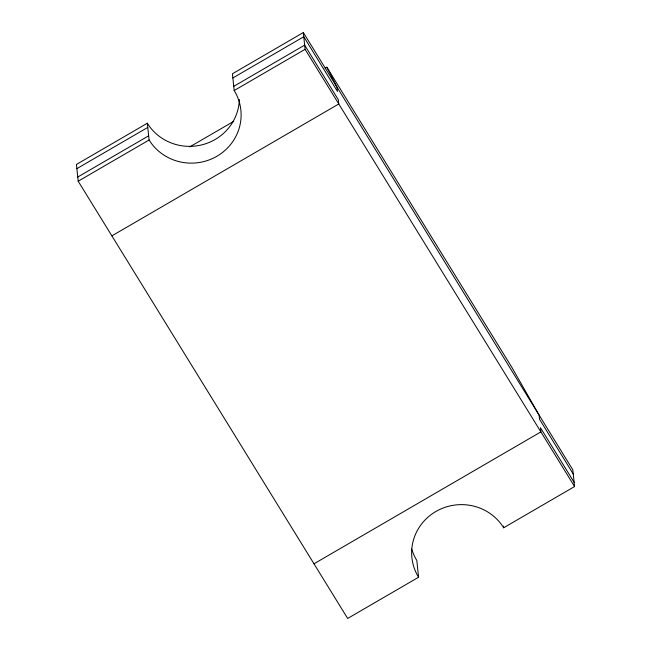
<?xml version="1.0" encoding="UTF-8"?>
<svg xmlns="http://www.w3.org/2000/svg" width="651" height="651" viewBox="0 0 651 651"><rect width="100%" height="100%" fill="white"/><g stroke="black" fill="none" stroke-linecap="round" stroke-linejoin="round"><path stroke-width="0.98" d="M239.34 99.489A49.5 47.857 -6 0 1 202.315 144.75A49.5 47.857 -6 0 1 147.338 123.234L76.427 164.451L78.193 181.214L347.667 618.45L418.577 577.234A49.5 47.857 -6 0 1 435.853 511.507A49.5 47.857 -6 0 1 503.662 527.766L574.573 486.549L572.807 469.786L303.333 32.55L232.423 73.766L234.189 90.538A49.5 47.857 -6 0 1 216.905 156.256A49.5 47.857 -6 0 1 149.103 139.998L78.193 181.214M76.867 168.642L147.777 127.425M232.863 77.957L303.773 36.741L337.454 91.392L337.015 87.201L326.851 67.199L325.093 68.217M77.754 177.023L148.656 135.807M233.75 86.347L304.652 45.122L338.341 99.782L338.78 103.973L111.874 235.874M234.189 90.538L305.091 49.313L303.333 32.55M189.807 146.866L233.733 121.33M313.985 563.799L540.883 431.898L540.444 427.707L574.133 482.358M326.851 67.199L512.117 367.791L539.126 415.126L539.565 419.317L573.246 473.977M305.091 49.313L574.573 486.549M503.483 526.089L503.662 527.766M418.577 577.234L416.811 560.462A49.5 47.857 -6 0 1 411.725 549.013M147.338 123.234L149.103 139.998"/></g></svg>
